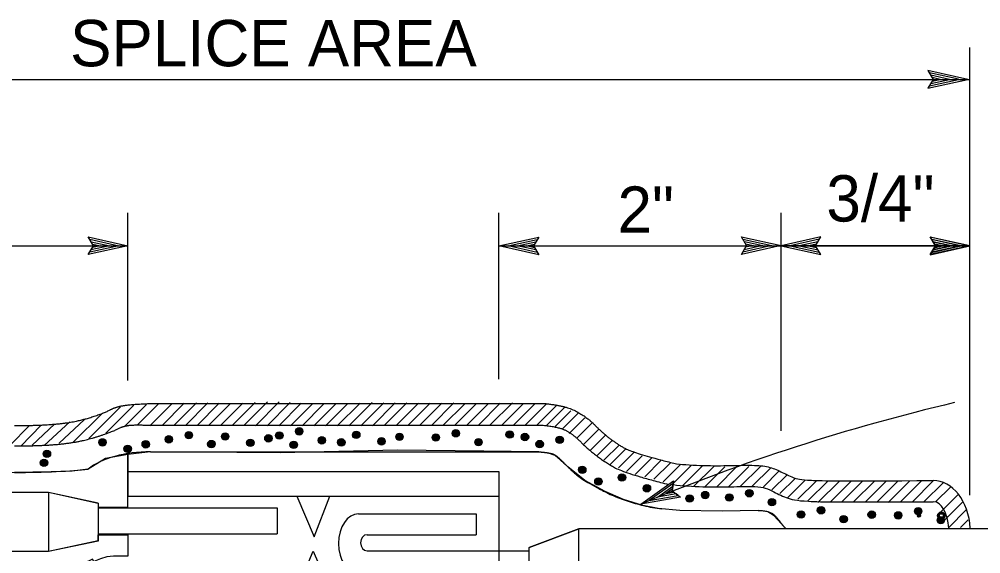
# Model space of a CAD drawing. Extents: x -893 to 867, y -474 to 712.
# Drawn here: x -391.4 to -246.2, y 237 to 317.7 of the extents above; entities that cross this region are included whole.
import ezdxf

# ---------------------------------------------------------------- set-up
doc = ezdxf.new("R2010")
doc.units = 0
for name, color, linetype in [('56 Stage 3 Anno', 7, 'Continuous'), ('57 Undefined', 7, 'Continuous'), ('59 Sndwall Anno', 7, 'Continuous'), ('60 Nongeo Data', 7, 'Continuous')]:
    doc.layers.add(name, color=color, linetype=linetype)

msp = doc.modelspace()

# ---------------------------------------------------------------- linework, layer by layer
at = {"layer": '56 Stage 3 Anno'}
for p, q in [((-247.89, 245.82), (-247.89, 313.42)), ((-248.22, 308.59), (-254.22, 309.93)), ((-254.22, 309.93), (-253.42, 308.59)), ((-254.22, 309.92), (-254.22, 309.92)), ((-249.62, 308.6), (-253.99, 309.57)), ((-250.99, 308.59), (-253.81, 309.22)), ((-446.92, 308.59), (-247.89, 308.59)), ((-253.42, 308.59), (-254.22, 307.26)), ((-254.22, 307.26), (-248.22, 308.59)), ((-254.01, 307.61), (-249.6, 308.59)), ((-253.77, 307.97), (-250.99, 308.59)), ((-253.6, 308.32), (-252.37, 308.59)), ((-252.37, 308.59), (-253.58, 308.86)), ((-248.22, 308.59), (-248.22, 308.59)), ((-254.22, 307.26), (-254.22, 307.26)), ((-374.99, 263.11), (-374.99, 288.45)), ((-318.99, 263.33), (-318.99, 288.45)), ((-276.4, 255.53), (-276.4, 288.45)), ((-380.19, 283.45), (-380.99, 284.79)), ((-380.99, 284.79), (-380.99, 284.79)), ((-380.99, 284.79), (-374.99, 283.45)), ((-318.99, 283.45), (-312.99, 284.78)), ((-312.99, 284.78), (-313.79, 283.45)), ((-312.99, 284.78), (-312.99, 284.78)), ((-281.59, 283.49), (-282.39, 284.83)), ((-282.39, 284.83), (-282.39, 284.83)), ((-282.39, 284.83), (-276.39, 283.49)), ((-270.4, 284.79), (-276.4, 283.45)), ((-271.2, 283.45), (-270.4, 284.79)), ((-270.4, 284.79), (-270.4, 284.79)), ((-253.09, 283.45), (-253.89, 284.79)), ((-253.89, 284.79), (-253.89, 284.79)), ((-253.89, 284.79), (-247.89, 283.45)), ((-247.89, 283.45), (-253.89, 284.78)), ((-253.89, 284.78), (-253.89, 284.78)), ((-253.89, 284.78), (-253.09, 283.45)), ((-418.41, 283.45), (-374.99, 283.45)), ((-374.99, 283.45), (-380.99, 282.12)), ((-380.99, 282.12), (-380.19, 283.45)), ((-380.77, 284.44), (-376.37, 283.45)), ((-376.38, 283.45), (-380.75, 282.48)), ((-377.75, 283.45), (-380.58, 282.83)), ((-380.54, 284.08), (-377.75, 283.45)), ((-380.36, 283.73), (-379.13, 283.46)), ((-379.13, 283.46), (-380.34, 283.19)), ((-374.99, 283.45), (-374.99, 283.45)), ((-318.99, 283.45), (-277.29, 283.45)), ((-312.99, 282.11), (-318.99, 283.45)), ((-318.99, 283.45), (-318.99, 283.45)), ((-313.2, 282.47), (-317.61, 283.45)), ((-317.6, 283.46), (-313.22, 284.42)), ((-316.22, 283.45), (-313.4, 284.08)), ((-313.44, 282.83), (-316.22, 283.45)), ((-314.84, 283.45), (-313.63, 283.72)), ((-313.61, 283.17), (-314.84, 283.45)), ((-313.79, 283.45), (-312.99, 282.11)), ((-276.39, 283.49), (-282.39, 282.16)), ((-282.39, 282.16), (-281.59, 283.49)), ((-282.18, 284.48), (-277.77, 283.49)), ((-277.78, 283.49), (-282.16, 282.52)), ((-279.16, 283.5), (-281.98, 282.87)), ((-281.94, 284.12), (-279.16, 283.5)), ((-281.77, 283.77), (-280.54, 283.5)), ((-280.54, 283.5), (-281.75, 283.23)), ((-277.29, 283.45), (-247.89, 283.45)), ((-247.89, 283.45), (-276.4, 283.45)), ((-276.4, 283.45), (-276.4, 283.45)), ((-276.4, 283.45), (-270.4, 282.12)), ((-276.39, 283.49), (-276.39, 283.49)), ((-270.62, 284.44), (-275.02, 283.45)), ((-275.01, 283.45), (-270.64, 282.48)), ((-270.85, 284.08), (-273.64, 283.45)), ((-273.64, 283.45), (-270.81, 282.83)), ((-271.03, 283.73), (-272.26, 283.46)), ((-272.26, 283.46), (-271.05, 283.19)), ((-270.4, 282.12), (-271.2, 283.45)), ((-247.89, 283.45), (-253.89, 282.12)), ((-253.89, 282.12), (-253.09, 283.45)), ((-253.09, 283.45), (-253.89, 282.11)), ((-253.89, 282.11), (-247.89, 283.45)), ((-253.67, 284.44), (-249.27, 283.45)), ((-253.67, 282.47), (-249.27, 283.45)), ((-249.28, 283.46), (-253.65, 284.42)), ((-249.28, 283.45), (-253.65, 282.48)), ((-250.65, 283.45), (-253.48, 284.08)), ((-250.65, 283.45), (-253.48, 282.83)), ((-253.44, 284.08), (-250.65, 283.45)), ((-253.44, 282.83), (-250.65, 283.45)), ((-253.26, 283.73), (-252.03, 283.46)), ((-253.26, 283.17), (-252.03, 283.45)), ((-252.03, 283.45), (-253.24, 283.72)), ((-252.03, 283.46), (-253.24, 283.19)), ((-247.89, 283.45), (-247.89, 283.45)), ((-247.89, 283.45), (-247.89, 283.45)), ((-380.99, 282.12), (-380.99, 282.12)), ((-312.99, 282.11), (-312.99, 282.11)), ((-282.39, 282.16), (-282.39, 282.16)), ((-270.4, 282.12), (-270.4, 282.12)), ((-253.89, 282.12), (-253.89, 282.12)), ((-253.89, 282.11), (-253.89, 282.11))]:
    msp.add_line(p, q, dxfattribs=at)
at = {"layer": '59 Sndwall Anno'}
for centre, radius in [((-349.14, 255.44), 0.564), ((-349.14, 255.44), 0.497), ((-349.14, 255.44), 0.429), ((-349.14, 255.44), 0.361), ((-349.14, 255.44), 0.294), ((-349.14, 255.44), 0.226), ((-349.14, 255.44), 0.158), ((-349.14, 255.44), 0.0677), ((-325.49, 255.16), 0.564), ((-325.49, 255.16), 0.497), ((-325.49, 255.16), 0.429), ((-325.49, 255.16), 0.361), ((-317.36, 254.96), 0.564), ((-378.84, 253.77), 0.564), ((-378.84, 253.77), 0.497), ((-378.84, 253.77), 0.429), ((-378.84, 253.77), 0.361), ((-378.84, 253.77), 0.294), ((-372.31, 253.49), 0.564), ((-368.82, 254.24), 0.564), ((-368.82, 254.24), 0.497), ((-368.82, 254.24), 0.429), ((-368.82, 254.24), 0.361), ((-368.82, 254.24), 0.294), ((-368.82, 254.24), 0.226), ((-368.82, 254.24), 0.158), ((-368.82, 254.24), 0.0677), ((-365.81, 254.87), 0.564), ((-365.81, 254.87), 0.497), ((-365.81, 254.87), 0.429), ((-365.81, 254.87), 0.361), ((-365.81, 254.87), 0.294), ((-365.81, 254.87), 0.226), ((-365.81, 254.87), 0.158), ((-365.81, 254.87), 0.0677), ((-362.4, 253.52), 0.564), ((-360.32, 254.67), 0.564), ((-360.32, 254.67), 0.497), ((-360.32, 254.67), 0.429), ((-360.32, 254.67), 0.361), ((-360.32, 254.67), 0.294), ((-360.32, 254.67), 0.226), ((-360.32, 254.67), 0.158), ((-360.32, 254.67), 0.0677), ((-356.52, 253.71), 0.564), ((-356.52, 253.71), 0.497), ((-356.52, 253.71), 0.429), ((-356.52, 253.71), 0.361), ((-353.79, 254.39), 0.564), ((-353.79, 254.39), 0.497), ((-353.79, 254.39), 0.429), ((-353.79, 254.39), 0.361), ((-353.79, 254.39), 0.294), ((-353.79, 254.39), 0.226), ((-353.79, 254.39), 0.158), ((-353.79, 254.39), 0.0677), ((-352.15, 254.81), 0.564), ((-352.15, 254.81), 0.497), ((-352.15, 254.81), 0.429), ((-352.15, 254.81), 0.361), ((-352.15, 254.81), 0.294), ((-352.15, 254.81), 0.226), ((-352.15, 254.81), 0.158), ((-352.15, 254.81), 0.0677), ((-345.73, 254.09), 0.564), ((-345.73, 254.09), 0.497), ((-345.73, 254.09), 0.429), ((-345.73, 254.09), 0.361), ((-345.73, 254.09), 0.294), ((-345.73, 254.09), 0.226), ((-345.73, 254.09), 0.158), ((-345.73, 254.09), 0.0677), ((-342.79, 253.78), 0.564), ((-342.79, 253.78), 0.497), ((-342.79, 253.78), 0.429), ((-342.79, 253.78), 0.361), ((-342.79, 253.78), 0.294), ((-340.53, 254.91), 0.564), ((-340.53, 254.91), 0.497), ((-340.53, 254.91), 0.429), ((-340.53, 254.91), 0.361), ((-340.53, 254.91), 0.294), ((-340.53, 254.91), 0.226), ((-340.53, 254.91), 0.158), ((-340.53, 254.91), 0.0677), ((-336.72, 253.94), 0.564), ((-336.72, 253.94), 0.497), ((-336.72, 253.94), 0.429), ((-336.72, 253.94), 0.361), ((-336.72, 253.94), 0.294), ((-336.72, 253.94), 0.226), ((-336.72, 253.94), 0.158), ((-334, 254.62), 0.564), ((-334, 254.62), 0.497), ((-334, 254.62), 0.429), ((-334, 254.62), 0.361), ((-334, 254.62), 0.294), ((-334, 254.62), 0.226), ((-334, 254.62), 0.158), ((-334, 254.62), 0.0677), ((-328.51, 254.52), 0.564), ((-328.51, 254.52), 0.497), ((-328.51, 254.52), 0.429), ((-328.51, 254.52), 0.361), ((-328.51, 254.52), 0.294), ((-328.51, 254.52), 0.226), ((-328.51, 254.52), 0.158), ((-328.51, 254.52), 0.0677), ((-325.49, 255.16), 0.294), ((-325.49, 255.16), 0.226), ((-325.49, 255.16), 0.158), ((-325.49, 255.16), 0.0677), ((-322.08, 253.81), 0.564), ((-322.08, 253.81), 0.497), ((-322.08, 253.81), 0.429), ((-322.08, 253.81), 0.361), ((-322.08, 253.81), 0.294), ((-322.08, 253.81), 0.226), ((-317.36, 254.96), 0.497), ((-317.36, 254.96), 0.429), ((-317.36, 254.96), 0.361), ((-317.36, 254.96), 0.294), ((-317.36, 254.96), 0.226), ((-317.36, 254.96), 0.158), ((-317.36, 254.96), 0.0677), ((-315.06, 254.59), 0.564), ((-315.06, 254.59), 0.497), ((-315.06, 254.59), 0.429), ((-315.06, 254.59), 0.361), ((-315.06, 254.59), 0.294), ((-315.06, 254.59), 0.226), ((-315.06, 254.59), 0.158), ((-315.06, 254.59), 0.0677), ((-312.84, 253.52), 0.564), ((-309.82, 254.16), 0.564), ((-309.82, 254.16), 0.497), ((-309.82, 254.16), 0.429), ((-309.82, 254.16), 0.361), ((-309.82, 254.16), 0.294), ((-309.82, 254.16), 0.226), ((-309.82, 254.16), 0.158), ((-309.82, 254.16), 0.0677), ((-387.23, 252.05), 0.564), ((-378.84, 253.77), 0.226), ((-378.84, 253.77), 0.158), ((-378.84, 253.77), 0.0677), ((-375.04, 252.81), 0.564), ((-375.04, 252.81), 0.497), ((-375.04, 252.81), 0.429), ((-375.04, 252.81), 0.361), ((-375.04, 252.81), 0.294), ((-375.04, 252.81), 0.226), ((-375.04, 252.81), 0.158), ((-375.04, 252.81), 0.0677), ((-372.31, 253.49), 0.497), ((-372.31, 253.49), 0.429), ((-372.31, 253.49), 0.361), ((-372.31, 253.49), 0.294), ((-372.31, 253.49), 0.226), ((-372.31, 253.49), 0.158), ((-372.31, 253.49), 0.0677), ((-362.4, 253.52), 0.497), ((-362.4, 253.52), 0.429), ((-362.4, 253.52), 0.361), ((-362.4, 253.52), 0.294), ((-362.4, 253.52), 0.226), ((-362.4, 253.52), 0.158), ((-362.4, 253.52), 0.0677), ((-356.52, 253.71), 0.294), ((-356.52, 253.71), 0.226), ((-356.52, 253.71), 0.158), ((-356.52, 253.71), 0.0677), ((-349.97, 253.41), 0.564), ((-349.97, 253.41), 0.497), ((-349.97, 253.41), 0.429), ((-349.97, 253.41), 0.361), ((-349.97, 253.41), 0.294), ((-349.97, 253.41), 0.226), ((-349.97, 253.41), 0.158), ((-349.97, 253.41), 0.0677), ((-342.79, 253.78), 0.226), ((-342.79, 253.78), 0.158), ((-342.79, 253.78), 0.0677), ((-336.72, 253.94), 0.0677), ((-322.08, 253.81), 0.158), ((-322.08, 253.81), 0.0677), ((-312.84, 253.52), 0.497), ((-312.84, 253.52), 0.429), ((-312.84, 253.52), 0.361), ((-312.84, 253.52), 0.294), ((-312.84, 253.52), 0.226), ((-312.84, 253.52), 0.158), ((-312.84, 253.52), 0.0677), ((-387.67, 250.69), 0.564), ((-387.67, 250.69), 0.497), ((-387.23, 252.05), 0.497), ((-387.23, 252.05), 0.429), ((-387.23, 252.05), 0.361), ((-387.23, 252.05), 0.294), ((-387.23, 252.05), 0.226), ((-387.23, 252.05), 0.158), ((-387.23, 252.05), 0.0677), ((-387.67, 250.69), 0.429), ((-387.67, 250.69), 0.361), ((-387.67, 250.69), 0.294), ((-387.67, 250.69), 0.226), ((-387.67, 250.69), 0.158), ((-387.67, 250.69), 0.0677), ((-306.41, 249.64), 0.564), ((-306.41, 249.64), 0.497), ((-306.41, 249.64), 0.429), ((-306.41, 249.64), 0.361), ((-306.41, 249.64), 0.294), ((-306.41, 249.64), 0.226), ((-306.41, 249.64), 0.158), ((-306.41, 249.64), 0.0677), ((-303.97, 247.87), 0.564), ((-303.97, 247.87), 0.497), ((-303.97, 247.87), 0.429), ((-303.97, 247.87), 0.361), ((-300.42, 248.48), 0.564), ((-300.42, 248.48), 0.497), ((-300.42, 248.48), 0.429), ((-300.42, 248.48), 0.361), ((-300.42, 248.48), 0.294), ((-300.42, 248.48), 0.226), ((-300.42, 248.48), 0.158), ((-300.42, 248.48), 0.0677), ((-303.97, 247.87), 0.294), ((-303.97, 247.87), 0.226), ((-303.97, 247.87), 0.158), ((-303.97, 247.87), 0.0677), ((-296.65, 246.85), 0.564), ((-296.65, 246.85), 0.497), ((-296.65, 246.85), 0.429), ((-296.65, 246.85), 0.361), ((-296.65, 246.85), 0.294), ((-296.65, 246.85), 0.226), ((-296.65, 246.85), 0.158), ((-296.65, 246.85), 0.0677), ((-290.2, 245.31), 0.564), ((-290.2, 245.31), 0.497), ((-290.2, 245.31), 0.429), ((-290.2, 245.31), 0.361), ((-290.2, 245.31), 0.294), ((-290.2, 245.31), 0.226), ((-290.2, 245.31), 0.158), ((-290.2, 245.31), 0.0677), ((-287.85, 245.82), 0.564), ((-287.85, 245.82), 0.497), ((-287.85, 245.82), 0.429), ((-287.85, 245.82), 0.361), ((-287.85, 245.82), 0.294), ((-287.85, 245.82), 0.226), ((-287.85, 245.82), 0.158), ((-287.85, 245.82), 0.0677), ((-284.21, 245.46), 0.564), ((-284.21, 245.46), 0.497), ((-284.21, 245.46), 0.429), ((-284.21, 245.46), 0.361), ((-284.21, 245.46), 0.294), ((-284.21, 245.46), 0.226), ((-284.21, 245.46), 0.158), ((-284.21, 245.46), 0.0677), ((-281.19, 246.1), 0.564), ((-281.19, 246.1), 0.497), ((-281.19, 246.1), 0.429), ((-281.19, 246.1), 0.361), ((-281.19, 246.1), 0.294), ((-281.19, 246.1), 0.226), ((-281.19, 246.1), 0.158), ((-281.19, 246.1), 0.0677), ((-277.78, 244.75), 0.564), ((-277.78, 244.75), 0.497), ((-277.78, 244.75), 0.429), ((-277.78, 244.75), 0.361), ((-277.78, 244.75), 0.294), ((-277.78, 244.75), 0.226), ((-277.78, 244.75), 0.158), ((-277.78, 244.75), 0.0677), ((-270.36, 243.53), 0.564), ((-270.36, 243.53), 0.497), ((-270.36, 243.53), 0.429), ((-270.36, 243.53), 0.361), ((-255.69, 243.39), 0.564), ((-255.69, 243.39), 0.497), ((-273.38, 242.89), 0.564), ((-273.38, 242.89), 0.497), ((-273.38, 242.89), 0.429), ((-273.38, 242.89), 0.361), ((-273.38, 242.89), 0.294), ((-273.38, 242.89), 0.226), ((-273.38, 242.89), 0.158), ((-273.38, 242.89), 0.0677), ((-270.36, 243.53), 0.294), ((-270.36, 243.53), 0.226), ((-270.36, 243.53), 0.158), ((-270.36, 243.53), 0.0677), ((-266.95, 242.18), 0.564), ((-266.95, 242.18), 0.497), ((-266.95, 242.18), 0.429), ((-266.95, 242.18), 0.361), ((-266.95, 242.18), 0.294), ((-262.71, 242.86), 0.564), ((-262.71, 242.86), 0.497), ((-262.71, 242.86), 0.429), ((-262.71, 242.86), 0.361), ((-262.71, 242.86), 0.294), ((-262.71, 242.86), 0.226), ((-262.71, 242.86), 0.158), ((-262.71, 242.86), 0.0677), ((-258.71, 242.75), 0.564), ((-258.71, 242.75), 0.497), ((-258.71, 242.75), 0.429), ((-258.71, 242.75), 0.361), ((-258.71, 242.75), 0.294), ((-258.71, 242.75), 0.226), ((-258.71, 242.75), 0.158), ((-258.71, 242.75), 0.0677), ((-255.69, 243.39), 0.429), ((-255.69, 243.39), 0.361), ((-255.69, 243.39), 0.294), ((-255.69, 243.39), 0.226), ((-255.69, 243.39), 0.158), ((-255.58, 242.71), 0.226), ((-255.69, 243.39), 0.0677), ((-255.58, 242.71), 0.158), ((-255.58, 242.71), 0.0677), ((-252.28, 242.04), 0.564), ((-252.28, 242.04), 0.497), ((-252.2, 242.71), 0.564), ((-252.28, 242.04), 0.429), ((-252.2, 242.71), 0.497), ((-252.2, 242.71), 0.429), ((-252.2, 242.71), 0.361), ((-252.2, 242.71), 0.294), ((-266.95, 242.18), 0.226), ((-266.95, 242.18), 0.158), ((-266.95, 242.18), 0.0677), ((-252.28, 242.04), 0.361), ((-252.28, 242.04), 0.294), ((-252.28, 242.04), 0.226), ((-252.28, 242.04), 0.158), ((-252.28, 242.04), 0.0677)]:
    msp.add_circle(centre, radius, dxfattribs=at)
at = {"layer": '60 Nongeo Data'}
for p, q in [((-357.52, 256.31), (-353.93, 259.9)), ((-355.76, 256.3), (-352.16, 259.9)), ((-380.91, 254.36), (-376.12, 259.15)), ((-378.35, 255.15), (-374.09, 259.41)), ((-375.48, 256.25), (-372.21, 259.52)), ((-373.6, 256.37), (-370.33, 259.64)), ((-371.67, 256.3), (-368.38, 259.59)), ((-371.59, 259.67), (-312.45, 259.67)), ((-369.85, 256.35), (-366.52, 259.68)), ((-368.09, 256.34), (-364.67, 259.76)), ((-366.33, 256.34), (-362.93, 259.73)), ((-364.57, 256.33), (-361.22, 259.68)), ((-362.81, 256.32), (-359.5, 259.63)), ((-361.04, 256.32), (-357.67, 259.69)), ((-359.19, 256.4), (-355.8, 259.79)), ((-354, 256.29), (-350.49, 259.8)), ((-352.24, 256.29), (-348.82, 259.71)), ((-350.47, 256.28), (-347.14, 259.61)), ((-348.71, 256.28), (-345.45, 259.54)), ((-346.95, 256.27), (-343.62, 259.6)), ((-345.19, 256.26), (-341.79, 259.66)), ((-343.41, 256.27), (-339.96, 259.72)), ((-341.63, 256.28), (-338.14, 259.78)), ((-339.86, 256.29), (-336.39, 259.76)), ((-338.08, 256.3), (-334.64, 259.75)), ((-336.3, 256.31), (-332.88, 259.73)), ((-334.52, 256.32), (-331.13, 259.71)), ((-332.74, 256.33), (-329.38, 259.7)), ((-330.97, 256.34), (-327.6, 259.71)), ((-329.19, 256.35), (-325.81, 259.74)), ((-327.41, 256.37), (-324.15, 259.62)), ((-325.63, 256.38), (-322.37, 259.63)), ((-323.85, 256.39), (-320.58, 259.66)), ((-322.08, 256.4), (-318.79, 259.69)), ((-320.3, 256.41), (-316.96, 259.75)), ((-318.52, 256.42), (-315.26, 259.67)), ((-316.74, 256.43), (-313.5, 259.67)), ((-314.99, 256.41), (-311.76, 259.64)), ((-313.25, 256.38), (-310.19, 259.44)), ((-311.83, 256.31), (-309.1, 259.04)), ((-310.49, 256.19), (-308.14, 258.54)), ((-385.39, 253.64), (-381.54, 257.24)), ((-383.25, 253.79), (-378.9, 258.14)), ((-309.45, 255.76), (-306.94, 258.28)), ((-308.37, 255.11), (-306.02, 257.46)), ((-392.85, 253.3), (-389.85, 256.31)), ((-391.18, 253.19), (-388.09, 256.37)), ((-389.45, 253.37), (-386.08, 256.51)), ((-387.62, 253.3), (-383.77, 256.9)), ((-371.59, 256.36), (-312.45, 256.36)), ((-307.24, 254.4), (-304.89, 256.75)), ((-306.26, 253.42), (-303.91, 255.77)), ((-305.18, 252.61), (-302.97, 254.83)), ((-304.21, 251.76), (-301.86, 254.11)), ((-303.14, 251.08), (-300.79, 253.43)), ((-302.27, 250.38), (-299.84, 252.8)), ((-371.59, 252.36), (-312.97, 252.36)), ((-300.93, 249.95), (-298.54, 252.34)), ((-299.73, 249.38), (-297.36, 251.75)), ((-298.41, 248.93), (-295.87, 251.47)), ((-296.98, 248.6), (-294.48, 251.09)), ((-295.6, 248.2), (-293.11, 250.69)), ((-294.2, 247.83), (-291.55, 250.48)), ((-292.81, 247.47), (-289.92, 250.35)), ((-291.24, 247.27), (-288.25, 250.26)), ((-289.55, 247.18), (-286.57, 250.16)), ((-287.84, 247.13), (-284.88, 250.09)), ((-286.11, 247.09), (-283.07, 250.13)), ((-284.35, 247.08), (-281.27, 250.16)), ((-282.55, 247.12), (-279.5, 250.16)), ((-280.75, 247.15), (-277.96, 249.94)), ((-374.99, 249.4), (-318.99, 249.4)), ((-374.99, 249.4), (-374.99, 245.65)), ((-318.99, 249.4), (-318.99, 240.68)), ((-279.04, 247.09), (-276.71, 249.41)), ((-277.77, 246.59), (-275.43, 248.93)), ((-276.56, 246.04), (-274.22, 248.37)), ((-275.35, 245.47), (-272.78, 248.05)), ((-273.87, 245.19), (-271.07, 247.99)), ((-272.36, 244.93), (-269.3, 247.99)), ((-270.83, 244.69), (-267.53, 247.99)), ((-268.95, 244.8), (-265.78, 247.97)), ((-267.2, 244.79), (-264.04, 247.95)), ((-265.44, 244.78), (-262.29, 247.93)), ((-263.67, 244.78), (-260.55, 247.9)), ((-261.9, 244.78), (-258.75, 247.93)), ((-260.21, 244.7), (-256.96, 247.96)), ((-258.42, 244.73), (-255.17, 247.98)), ((-256.62, 244.76), (-253.38, 248)), ((-254.83, 244.79), (-251.89, 247.72)), ((-253.06, 244.78), (-250.76, 247.08)), ((-467.31, 246.24), (-386.99, 246.24)), ((-386.99, 246.24), (-386.99, 237.33)), ((-386.99, 246.24), (-379.49, 244.65)), ((-374.99, 245.64), (-318.99, 245.64)), ((-349.51, 245.64), (-346.89, 239.53)), ((-346.89, 239.53), (-344.51, 245.64)), ((-252.79, 242.77), (-249.61, 245.94)), ((-379.49, 244.61), (-379.49, 238.86)), ((-379.49, 243.92), (-352.49, 243.92)), ((-352.49, 243.92), (-352.49, 239.97)), ((-251.89, 241.9), (-248.92, 244.87)), ((-340.2, 242.98), (-322.43, 242.98)), ((-322.43, 242.98), (-322.43, 239.84)), ((-251.12, 240.9), (-248.38, 243.64)), ((-249.32, 240.94), (-248.17, 242.08)), ((-379.49, 239.97), (-352.49, 239.97)), ((-338.88, 239.84), (-322.43, 239.84)), ((-306.93, 240.73), (-314.43, 237.92)), ((-227.29, 240.73), (-306.93, 240.73)), ((-306.93, 231.82), (-306.93, 240.73)), ((-386.99, 237.33), (-379.49, 238.94)), ((-374.99, 239.08), (-374.99, 236.58)), ((-467.49, 237.33), (-386.99, 237.33)), ((-349.51, 231.56), (-347.01, 237.37)), ((-347.01, 237.37), (-344.51, 231.56)), ((-338.88, 237.42), (-314.43, 237.42)), ((-318.99, 237.42), (-318.99, 234.04)), ((-314.43, 233.54), (-314.43, 237.92))]:
    msp.add_line(p, q, dxfattribs=at)
for points in [[(-374.99, 245.65), (-318.99, 245.65), (-319, 237.42), (-314.43, 237.42), (-314.43, 237.92), (-306.93, 240.73), (-275.73, 240.81), (-276.4, 241.52), (-277.45, 242.7), (-278.39, 243.29), (-279.85, 243.5), (-285.31, 243.41), (-291.68, 243.48), (-294.96, 243.77), (-297.24, 244.23), (-300.17, 245.14), (-302.95, 246.37), (-306, 248.03), (-308.58, 250.07), (-309.72, 251.15), (-310.51, 251.81), (-311.53, 252.17), (-312.97, 252.36), (-321.29, 252.46), (-334.28, 252.6), (-352.02, 252.18), (-371.59, 252.36), (-375.02, 251.94)], [(-379.49, 244.61), (-379.47, 244.01), (-374.99, 243.99), (-374.99, 249.4), (-375.02, 251.94), (-378.38, 251.32), (-381.02, 249.74), (-383.42, 249.45), (-386.57, 249.34), (-392.13, 249.23), (-398.22, 249.2), (-410.04, 249.23), (-413.16, 248.93), (-416.1, 247.97), (-417.46, 247.19), (-418.41, 246.24), (-409.73, 246.31), (-396.72, 246.26), (-386.99, 246.24)], [(-291.6, 245.53), (-297.56, 244.47), (-292.61, 247.95), (-292.67, 247.55), (-296.3, 245), (-291.93, 245.77), (-292.25, 246.01), (-295.05, 245.52), (-292.73, 247.15), (-292.79, 246.74), (-293.79, 246.04), (-292.58, 246.25), (-292.83, 246.44), (-292.61, 247.95), (-292.83, 246.44)]]:
    msp.add_lwpolyline(points, close=True, dxfattribs=at)
msp.add_lwpolyline([(-418.41, 237.33), (-386.99, 237.33), (-379.49, 238.92), (-379.49, 239.84), (-374.99, 239.84), (-374.99, 236.58), (-377.17, 236.58), (-378.2, 236.5), (-379.12, 236.21), (-380.14, 235.79), (-380.33, 236.13), (-387.35, 232.76), (-388.6, 231.98), (-390.45, 229.7), (-391.27, 227.98), (-392.06, 226.05)], dxfattribs=at)
for centre, major_axis, ratio, start_param, end_param in [((-181.79, -117.08), (0, 384.82), 0.878496, 0.203777, 0.349514), ((-372.15, 247.08), (10.57, 0.32), 0.498003, 1.502723, 2.552207), ((-391.5, 250.27), (12.51, 0.05), 0.082544, 4.661609, 5.705197), ((-253.27, 240.4), (0.22, -7.61), 0.715986, 1.606319, 3.131866), ((-253.29, 240.4), (0.09, -4.41), 0.506875, 1.656744, 3.13308), ((-340.2, 238.51), (0, -4.47), 0.671056, 3.141593, 6.283185), ((-338.88, 238.63), (0, -1.21), 0.825302, 3.141593, 6.283185)]:
    msp.add_ellipse(centre, major_axis=major_axis, ratio=ratio, start_param=start_param, end_param=end_param, dxfattribs=at)
for points, degree in [([(-392.13, 256.31), (-388.78, 256.32), (-384.65, 256.63), (-381.67, 257.2), (-378.43, 258.28), (-376.76, 259.18), (-374.29, 259.54), (-371.48, 259.65)], 2), ([(-312.45, 259.67), (-309.02, 259.39), (-305.7, 257.6), (-303.68, 255.52), (-301.33, 253.63), (-298.66, 252.16), (-292.59, 250.62)], 2), ([(-392.12, 253.24), (-388.66, 253.25), (-384.25, 253.58), (-380.89, 254.22), (-377.21, 255.45), (-375.78, 256.21), (-374.01, 256.47), (-371.59, 256.36)], 2), ([(-312.71, 256.39), (-309.97, 256.17), (-307.71, 254.94), (-305.9, 253.08), (-303.17, 250.89), (-299.88, 249.07), (-293.4, 247.43)], 2), ([(-313.03, 252.36), (-311.15, 252.21), (-310.17, 251.68), (-308.61, 250.09), (-306.32, 248.02), (-299.29, 244.45), (-294.41, 243.72)], 2), ([(-292.59, 250.62), (-291.57, 250.45), (-288.56, 250.25), (-284.53, 250.25), (-280.51, 250.37), (-278.25, 250.17), (-276.48, 249.4), (-274.49, 248.36), (-272.96, 248), (-267.35, 247.95), (-253.43, 248.01)], 3), ([(-293.1, 247.46), (-291.97, 247.28), (-288.63, 247.05), (-284.48, 247.05), (-280.6, 247.17), (-279.05, 247.03), (-277.86, 246.51), (-275.62, 245.34), (-273.35, 244.81), (-267.36, 244.76), (-253.42, 244.81)], 3), ([(-279.85, 243.5), (-278.14, 243.47), (-276.84, 242.25), (-276.4, 241.52), (-275.76, 240.83)], 2)]:
    msp.add_open_spline(points, degree=degree, dxfattribs=at)

# ---------------------------------------------------------------- texts
at = {"layer": '57 Undefined'}
for s, p in [('SPLICE AREA', (-383.73, 310.56)), ('3/4"', (-269.56, 287.12)), ('2"', (-301.09, 285.42))]:
    msp.add_text(s, height=7, dxfattribs=at).set_placement(p)

doc.saveas('drawing.dxf')
